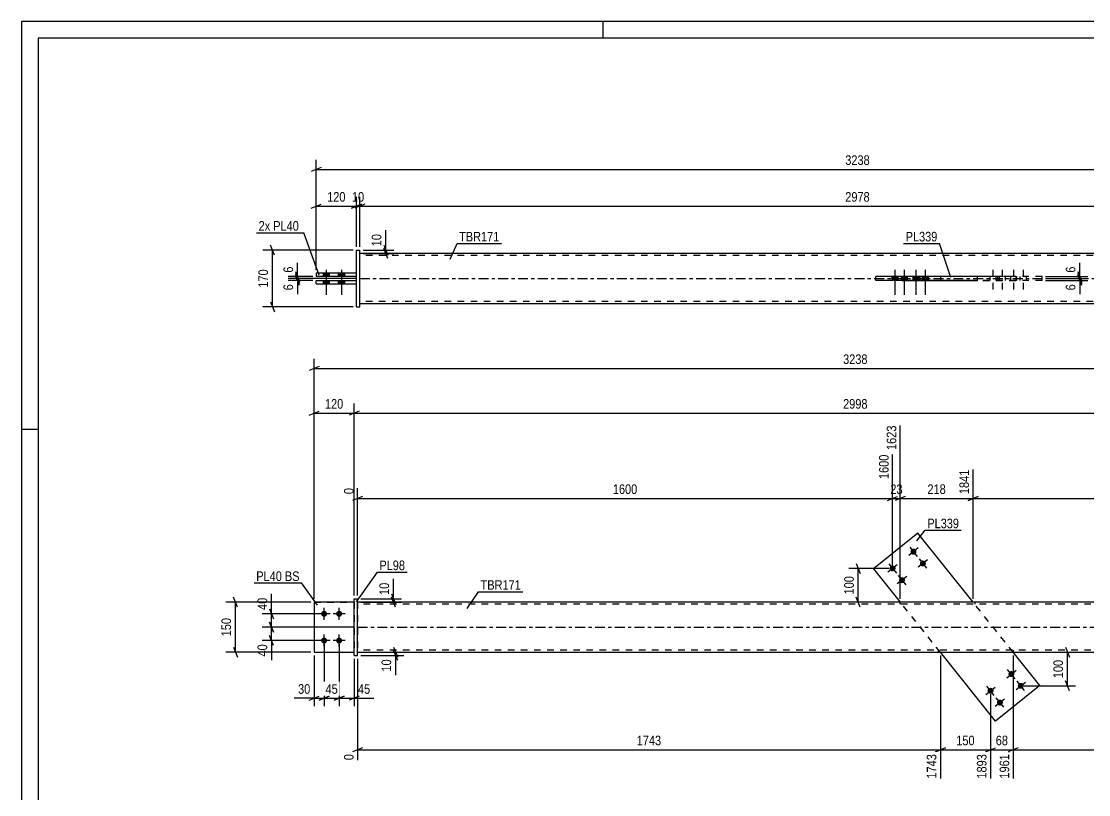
# Model space of a CAD drawing. Header units: millimetres. Extents: x 0 to 594, y 0 to 420.
# Drawn here: x 0 to 319.2, y 188.9 to 420 of the extents above; entities that cross this region are included whole.
import ezdxf

# ---------------------------------------------------------------- set-up
doc = ezdxf.new("R2010")
doc.units = ezdxf.units.MM
doc.linetypes.add('DXK_LINE_DOT2', pattern=[3.9198, 1.9599, -1.9599])
doc.linetypes.add('DXK_LINE_DOT3', pattern=[5.9187, 2.979, -0.9799, 0.9799, -0.9799])
doc.styles.add('Arial Narrow', font='ARIALN.TTF', dxfattribs={"height": 0.2})

# ---------------------------------------------------------------- blocks, each defined once
blk = doc.blocks.new('Unknown-580611892-1130')
at = {"color": 5, "linetype": 'Continuous'}
for p, q in [((594, 420), (0, 420)), ((0, 420), (0, 0)), ((174, 415), (174, 420)), ((589, 415), (5, 415)), ((5, 415), (5, 5)), ((5, 298), (0, 298))]:
    blk.add_line(p, q, dxfattribs=at)
blk = doc.blocks.new('Part-580611892-1679 - 1673')
at = {"color": 7, "linetype": 'DXK_LINE_DOT2'}
for p, q in [((87.56, 246.44), (87.56, 231.44)), ((87.56, 246.44), (99.56, 246.44)), ((99.56, 246.44), (99.56, 231.44)), ((87.56, 231.44), (99.56, 231.44))]:
    blk.add_line(p, q, dxfattribs=at)
blk = doc.blocks.new('Part-580611892-1700 - 1673')
at = {"linetype": 'Continuous'}
blk.add_hatch(color=2, dxfattribs=at).paths.add_polyline_path([(368.33, 231.44), (367.53, 232.84), (369.13, 232.84)])
at = {"color": 2, "linetype": 'Continuous'}
for p, q in [((398.33, 246.44), (100.56, 246.44)), ((100.56, 231.44), (398.33, 231.44)), ((368.33, 231.44), (367.53, 232.84)), ((367.53, 232.84), (369.13, 232.84)), ((369.13, 232.84), (368.33, 231.44))]:
    blk.add_line(p, q, dxfattribs=at)
at = {"color": 7, "linetype": 'DXK_LINE_DOT2'}
for p, q in [((100.56, 246.44), (100.56, 231.44)), ((398.33, 245.84), (100.56, 245.84)), ((262.78, 246.44), (262.78, 245.84)), ((285.23, 246.44), (285.23, 245.84)), ((398.33, 246.44), (398.33, 231.44)), ((398.33, 232.04), (100.56, 232.04)), ((274.31, 231.44), (274.31, 232.04)), ((296.77, 231.44), (296.77, 232.04))]:
    blk.add_line(p, q, dxfattribs=at)
at = {"color": 7, "linetype": 'DXK_LINE_DOT3'}
blk.add_line((100.56, 238.94), (398.33, 238.94), dxfattribs=at)
at = {"color": 2, "linetype": 'Continuous'}
blk.add_circle((368.33, 232.34), 1, dxfattribs=at)
blk = doc.blocks.new('Part-580611892-1684 - 1673')
at = {"color": 2, "linetype": 'Continuous'}
for p, q in [((87.56, 246.44), (87.56, 231.44)), ((99.56, 246.44), (87.56, 246.44)), ((87.56, 231.44), (99.56, 231.44))]:
    blk.add_line(p, q, dxfattribs=at)
at = {"color": 7, "linetype": 'DXK_LINE_DOT2'}
blk.add_line((99.56, 231.44), (99.56, 246.44), dxfattribs=at)
blk = doc.blocks.new('Bolt-580611892-1706 - 1673')
at = {"linetype": 'Continuous'}
for points in [[(267.55, 262.05, -1), (266.14, 260.92, -1)], [(270.36, 258.54, -1), (268.95, 257.41, -1)], [(261.3, 257.05, -1), (259.9, 255.92, -1)], [(264.11, 253.54, -1), (262.71, 252.41, -1)]]:
    blk.add_hatch(color=1, dxfattribs=at).paths.add_polyline_path(points)
at = {"color": 1, "linetype": 'Continuous'}
for p, q in [((268.25, 262.61), (265.44, 260.36)), ((265.72, 262.89), (267.97, 260.08)), ((271.06, 259.1), (268.25, 256.85)), ((268.53, 259.38), (270.78, 256.57)), ((262, 257.61), (259.19, 255.36)), ((259.47, 257.89), (261.72, 255.08)), ((264.82, 254.1), (262.01, 251.85)), ((262.29, 254.38), (264.54, 251.57))]:
    blk.add_line(p, q, dxfattribs=at)
blk = doc.blocks.new('Bolt-580611892-1707 - 1673')
at = {"linetype": 'Continuous'}
for points in [[(295.43, 224.35, -1), (296.83, 225.48, -1)], [(289.18, 219.35, -1), (290.59, 220.48, -1)], [(298.24, 220.84, -1), (299.64, 221.97, -1)], [(291.99, 215.84, -1), (293.4, 216.96, -1)]]:
    blk.add_hatch(color=1, dxfattribs=at).paths.add_polyline_path(points)
at = {"color": 1, "linetype": 'Continuous'}
for p, q in [((294.72, 223.79), (297.53, 226.04)), ((297.25, 223.51), (295, 226.32)), ((288.48, 218.79), (291.29, 221.04)), ((291.01, 218.51), (288.76, 221.32)), ((297.54, 220.28), (300.35, 222.53)), ((300.07, 220), (297.82, 222.81)), ((291.29, 215.28), (294.1, 217.53)), ((293.82, 215), (291.57, 217.81))]:
    blk.add_line(p, q, dxfattribs=at)
blk = doc.blocks.new('Bolt-580611892-1709 - 1673')
at = {"linetype": 'Continuous'}
for points in [[(90.56, 242.04, -1), (90.56, 243.84, -1)], [(95.06, 242.04, -1), (95.06, 243.84, -1)], [(90.56, 234.04, -1), (90.56, 235.84, -1)], [(95.06, 234.04, -1), (95.06, 235.84, -1)]]:
    blk.add_hatch(color=1, dxfattribs=at).paths.add_polyline_path(points)
at = {"color": 1, "linetype": 'Continuous'}
for p, q in [((92.36, 242.94), (88.76, 242.94)), ((90.56, 241.14), (90.56, 244.74)), ((96.86, 242.94), (93.26, 242.94)), ((95.06, 241.14), (95.06, 244.74)), ((90.56, 233.14), (90.56, 236.74)), ((95.06, 233.14), (95.06, 236.74)), ((92.36, 234.94), (88.76, 234.94)), ((96.86, 234.94), (93.26, 234.94))]:
    blk.add_line(p, q, dxfattribs=at)
blk = doc.blocks.new('Part-580611892-1715 - 1673')
at = {"color": 2, "linetype": 'Continuous'}
for p, q in [((268.17, 267.03), (254.9, 256.41)), ((284.65, 246.44), (268.17, 267.03)), ((254.9, 256.41), (262.88, 246.44)), ((291.37, 210.86), (274.89, 231.44)), ((304.64, 221.48), (296.67, 231.44)), ((304.64, 221.48), (291.37, 210.86))]:
    blk.add_line(p, q, dxfattribs=at)
at = {"color": 7, "linetype": 'DXK_LINE_DOT2'}
for p, q in [((274.89, 231.44), (262.88, 246.44)), ((296.67, 231.44), (284.65, 246.44))]:
    blk.add_line(p, q, dxfattribs=at)
blk = doc.blocks.new('Part-580611892-1720 - 1673')
at = {"color": 2, "linetype": 'Continuous'}
for p, q in [((99.56, 230.44), (99.56, 247.44)), ((99.56, 247.44), (100.56, 247.44)), ((100.56, 230.44), (100.56, 247.44)), ((99.56, 230.44), (100.56, 230.44))]:
    blk.add_line(p, q, dxfattribs=at)
blk = doc.blocks.new('Part-580611892-1418 - 1367')
at = {"color": 2, "linetype": 'Continuous'}
for p, q in [((88.21, 341.55), (88.21, 342.55)), ((88.21, 342.55), (100.21, 342.55)), ((88.21, 341.55), (100.21, 341.55))]:
    blk.add_line(p, q, dxfattribs=at)
at = {"color": 7, "linetype": 'DXK_LINE_DOT2'}
blk.add_line((100.21, 341.55), (100.21, 342.55), dxfattribs=at)
blk = doc.blocks.new('Bolt-580611892-1370 - 1367')
at = {"linetype": 'Continuous'}
for points in [[(90.31, 343.75), (92.11, 343.75), (92.11, 344.75), (90.31, 344.75)], [(90.31, 343.75), (92.11, 343.75), (92.11, 344.75), (90.31, 344.75)], [(90.31, 341.55), (92.11, 341.55), (92.11, 342.55), (90.31, 342.55)], [(90.31, 341.55), (92.11, 341.55), (92.11, 342.55), (90.31, 342.55)], [(94.81, 343.75), (96.61, 343.75), (96.61, 344.75), (94.81, 344.75)], [(94.81, 343.75), (96.61, 343.75), (96.61, 344.75), (94.81, 344.75)], [(94.81, 341.55), (96.61, 341.55), (96.61, 342.55), (94.81, 342.55)], [(94.81, 341.55), (96.61, 341.55), (96.61, 342.55), (94.81, 342.55)]]:
    blk.add_hatch(color=1, dxfattribs=at).paths.add_polyline_path(points)
at = {"color": 1, "linetype": 'Continuous'}
for p, q in [((91.21, 345.75), (91.21, 338.25)), ((91.21, 345.75), (91.21, 338.25)), ((95.71, 345.75), (95.71, 338.25)), ((95.71, 345.75), (95.71, 338.25)), ((90.31, 344.75), (90.31, 343.75)), ((90.31, 344.75), (90.31, 343.75)), ((90.31, 342.55), (90.31, 341.55)), ((90.31, 342.55), (90.31, 341.55)), ((92.11, 344.75), (92.11, 343.75)), ((92.11, 344.75), (92.11, 343.75)), ((92.11, 342.55), (92.11, 341.55)), ((92.11, 342.55), (92.11, 341.55)), ((94.81, 344.75), (94.81, 343.75)), ((94.81, 344.75), (94.81, 343.75)), ((94.81, 342.55), (94.81, 341.55)), ((94.81, 342.55), (94.81, 341.55)), ((96.61, 344.75), (96.61, 343.75)), ((96.61, 344.75), (96.61, 343.75)), ((96.61, 342.55), (96.61, 341.55)), ((96.61, 342.55), (96.61, 341.55))]:
    blk.add_line(p, q, dxfattribs=at)
blk = doc.blocks.new('Bolt-580611892-1435 - 1367')
at = {"color": 1, "linetype": 'DXK_LINE_DOT2'}
for p, q in [((290.54, 345.75), (290.54, 338.25)), ((293.35, 345.75), (293.35, 338.25)), ((296.78, 345.75), (296.78, 338.25)), ((299.6, 345.75), (299.6, 338.25)), ((289.64, 343.75), (289.64, 342.55)), ((291.44, 343.75), (291.44, 342.55)), ((292.45, 343.75), (292.45, 342.55)), ((294.25, 343.75), (294.25, 342.55)), ((295.88, 343.75), (295.88, 342.55)), ((297.68, 343.75), (297.68, 342.55)), ((298.7, 343.75), (298.7, 342.55)), ((300.5, 343.75), (300.5, 342.55))]:
    blk.add_line(p, q, dxfattribs=at)
blk = doc.blocks.new('Part-580611892-1456 - 1367')
at = {"linetype": 'Continuous'}
blk.add_hatch(color=2, dxfattribs=at).paths.add_polyline_path([(368.98, 343.15), (368.18, 344.55), (369.78, 344.55)])
at = {"color": 2, "linetype": 'Continuous'}
for p, q in [((398.98, 350.65), (101.21, 350.65)), ((263.43, 343.75), (263.43, 343.85)), ((263.43, 343.85), (285.89, 343.85)), ((263.43, 342.45), (263.43, 342.55)), ((285.89, 342.45), (263.43, 342.45)), ((274.96, 343.85), (274.96, 343.75)), ((274.96, 342.45), (274.96, 342.55)), ((285.89, 343.85), (285.89, 342.45)), ((368.98, 343.15), (368.18, 344.55)), ((368.18, 344.55), (369.78, 344.55)), ((369.78, 344.55), (368.98, 343.15)), ((101.21, 335.65), (398.98, 335.65))]:
    blk.add_line(p, q, dxfattribs=at)
at = {"color": 7, "linetype": 'DXK_LINE_DOT2'}
for p, q in [((101.21, 335.65), (101.21, 350.65)), ((398.98, 350.05), (101.21, 350.05)), ((398.98, 350.65), (398.98, 335.65)), ((263.43, 342.45), (263.43, 343.75)), ((274.96, 343.75), (274.96, 342.45)), ((285.89, 343.85), (297.42, 343.85)), ((297.42, 342.45), (285.89, 342.45)), ((297.42, 343.85), (297.42, 342.45)), ((398.98, 336.25), (101.21, 336.25))]:
    blk.add_line(p, q, dxfattribs=at)
at = {"color": 7, "linetype": 'DXK_LINE_DOT3'}
blk.add_line((101.21, 343.15), (398.98, 343.15), dxfattribs=at)
at = {"color": 2, "linetype": 'Continuous'}
blk.add_circle((368.98, 344.05), 1, dxfattribs=at)
blk = doc.blocks.new('Part-580611892-1413 - 1367')
at = {"color": 2, "linetype": 'Continuous'}
for p, q in [((88.21, 344.75), (88.21, 343.75)), ((100.21, 344.75), (88.21, 344.75)), ((100.21, 343.75), (88.21, 343.75))]:
    blk.add_line(p, q, dxfattribs=at)
at = {"color": 7, "linetype": 'DXK_LINE_DOT2'}
blk.add_line((100.21, 343.75), (100.21, 344.75), dxfattribs=at)
blk = doc.blocks.new('Part-580611892-1397 - 1367')
at = {"color": 2, "linetype": 'Continuous'}
for p, q in [((255.55, 342.55), (255.55, 343.75)), ((285.89, 343.75), (255.55, 343.75)), ((285.89, 342.55), (255.55, 342.55)), ((268.82, 342.55), (268.82, 343.75))]:
    blk.add_line(p, q, dxfattribs=at)
at = {"color": 7, "linetype": 'DXK_LINE_DOT2'}
for p, q in [((305.3, 343.75), (285.89, 343.75)), ((305.3, 342.55), (285.89, 342.55)), ((292.03, 342.55), (292.03, 343.75)), ((305.3, 342.55), (305.3, 343.75))]:
    blk.add_line(p, q, dxfattribs=at)
blk = doc.blocks.new('Part-580611892-1398 - 1367')
at = {"color": 2, "linetype": 'Continuous'}
for p, q in [((100.21, 334.65), (100.21, 351.65)), ((100.21, 351.65), (101.21, 351.65)), ((101.21, 334.65), (101.21, 351.65)), ((100.21, 334.65), (101.21, 334.65))]:
    blk.add_line(p, q, dxfattribs=at)
blk = doc.blocks.new('Bolt-580611892-1436 - 1367')
at = {"linetype": 'Continuous'}
for points in [[(262.15, 343.75), (260.35, 343.75), (260.35, 342.55), (262.15, 342.55)], [(264.97, 343.75), (263.17, 343.75), (263.17, 342.55), (264.97, 342.55)], [(268.4, 343.75), (266.6, 343.75), (266.6, 342.55), (268.4, 342.55)], [(271.21, 343.75), (269.41, 343.75), (269.41, 342.55), (271.21, 342.55)]]:
    blk.add_hatch(color=1, dxfattribs=at).paths.add_polyline_path(points)
at = {"color": 1, "linetype": 'Continuous'}
for p, q in [((261.25, 345.75), (261.25, 338.25)), ((264.07, 345.75), (264.07, 338.25)), ((267.5, 345.75), (267.5, 338.25)), ((270.31, 345.75), (270.31, 338.25)), ((260.35, 343.75), (260.35, 342.55)), ((262.15, 343.75), (262.15, 342.55)), ((263.17, 343.75), (263.17, 342.55)), ((264.97, 343.75), (264.97, 342.55)), ((266.6, 343.75), (266.6, 342.55)), ((268.4, 343.75), (268.4, 342.55)), ((269.41, 343.75), (269.41, 342.55)), ((271.21, 343.75), (271.21, 342.55))]:
    blk.add_line(p, q, dxfattribs=at)
blk = doc.blocks.new('StraightDimension-580611892-1850 - 1673')
at = {"color": 7, "linetype": 'Continuous'}
for p, q in [((296.67, 230.44), (296.67, 193.68)), ((289.88, 218.92), (289.88, 193.68)), ((288.38, 201.69), (291.38, 202.89)), ((289.88, 202.29), (296.67, 202.29)), ((298.17, 202.89), (295.17, 201.69))]:
    blk.add_line(p, q, dxfattribs=at)
at = {"color": 0}
blk.add_wipeout([(295.7, 203.04), (295.7, 207.24), (290.85, 207.24), (290.85, 203.04)], dxfattribs=at)
at = {"color": 3, "style": 'Arial Narrow'}
blk.add_text('68', height=2.863, dxfattribs=at).set_placement((291.45, 203.64))
at = {"color": 0, "linetype": 'Continuous'}
blk.add_wipeout([(296.07, 201.59), (291.87, 201.59), (291.87, 193.08), (296.07, 193.08)], dxfattribs=at)
at = {"color": 3, "linetype": 'Continuous', "style": 'Arial Narrow'}
blk.add_text('1961', height=2.863, rotation=90.0002, dxfattribs=at).set_placement((295.47, 193.68))
blk = doc.blocks.new('StraightDimension-580611892-1792 - 1673')
at = {"color": 7, "linetype": 'Continuous'}
for p, q in [((262.88, 247.44), (262.88, 299.21)), ((260.6, 257.49), (260.6, 290.51)), ((259.1, 276.8), (262.1, 278)), ((264.38, 278), (261.38, 276.8)), ((260.6, 277.4), (262.88, 277.4))]:
    blk.add_line(p, q, dxfattribs=at)
at = {"color": 0, "linetype": 'Continuous'}
blk.add_wipeout([(262.28, 299.81), (258.08, 299.81), (258.08, 291.3), (262.28, 291.3)], dxfattribs=at)
at = {"color": 0}
blk.add_wipeout([(264.17, 278.15), (264.17, 282.35), (259.31, 282.35), (259.31, 278.15)], dxfattribs=at)
at = {"color": 3, "linetype": 'Continuous', "style": 'Arial Narrow'}
blk.add_text('1623', height=2.863, rotation=90.0002, dxfattribs=at).set_placement((261.68, 291.9))
at = {"color": 3, "style": 'Arial Narrow'}
blk.add_text('23', height=2.863, dxfattribs=at).set_placement((259.91, 278.75))
blk = doc.blocks.new('StraightDimension-580611892-1891 - 1673')
at = {"color": 7, "linetype": 'Continuous'}
for p, q in [((101.56, 231.44), (114.36, 231.44)), ((101.56, 230.44), (114.36, 230.44)), ((111.36, 232.94), (112.56, 229.94)), ((112.56, 228.94), (111.36, 231.94)), ((111.96, 230.44), (111.96, 231.44))]:
    blk.add_line(p, q, dxfattribs=at)
at = {"color": 0}
blk.add_wipeout([(111.21, 229.92), (107.01, 229.92), (107.01, 225.06), (111.21, 225.06)], dxfattribs=at)
at = {"color": 7, "linetype": 'Continuous'}
blk.add_line((111.96, 230.44), (111.96, 224.54), dxfattribs=at)
blk.add_line((111.96, 230.44), (111.96, 224.54), dxfattribs=at)
at = {"color": 3, "style": 'Arial Narrow'}
blk.add_text('10', height=2.863, rotation=90.0002, dxfattribs=at).set_placement((110.61, 225.66))
blk = doc.blocks.new('StraightDimension-580611892-1827 - 1673')
at = {"color": 7, "linetype": 'Continuous'}
for p, q in [((90.56, 233.94), (90.56, 215.28)), ((87.56, 230.44), (87.56, 215.28)), ((86.06, 217.08), (89.06, 218.28)), ((87.56, 217.68), (90.56, 217.68)), ((92.06, 218.28), (89.06, 217.08))]:
    blk.add_line(p, q, dxfattribs=at)
at = {"color": 0}
blk.add_wipeout([(87.03, 218.43), (87.03, 222.63), (82.17, 222.63), (82.17, 218.43)], dxfattribs=at)
at = {"color": 7, "linetype": 'Continuous'}
blk.add_line((87.56, 217.68), (81.65, 217.68), dxfattribs=at)
blk.add_line((87.56, 217.68), (81.65, 217.68), dxfattribs=at)
at = {"color": 3, "style": 'Arial Narrow'}
blk.add_text('30', height=2.863, dxfattribs=at).set_placement((82.77, 219.03))
blk = doc.blocks.new('StraightDimension-580611892-1806 - 1673')
at = {"color": 7, "linetype": 'Continuous'}
for p, q in [((260.6, 257.49), (260.6, 290.51)), ((102.06, 278), (99.06, 276.8)), ((100.56, 248.44), (100.56, 280.53)), ((259.1, 276.8), (262.1, 278)), ((100.56, 277.4), (260.6, 277.4))]:
    blk.add_line(p, q, dxfattribs=at)
at = {"color": 0, "linetype": 'Continuous'}
for points in [[(260, 291.11), (255.8, 291.11), (255.8, 282.6), (260, 282.6)], [(99.96, 281.13), (95.76, 281.13), (95.76, 278.1), (99.96, 278.1)]]:
    blk.add_wipeout(points, dxfattribs=at)
at = {"color": 0}
blk.add_wipeout([(184.83, 278.15), (184.83, 282.35), (176.32, 282.35), (176.32, 278.15)], dxfattribs=at)
at = {"color": 3, "linetype": 'Continuous', "style": 'Arial Narrow'}
for s, height, p in [('1600', 2.863, (259.4, 283.2)), ('0', 2.86, (99.36, 278.7))]:
    blk.add_text(s, height=height, rotation=90.0002, dxfattribs=at).set_placement(p)
at = {"color": 3, "style": 'Arial Narrow'}
blk.add_text('1600', height=2.863, dxfattribs=at).set_placement((176.92, 278.75))
blk = doc.blocks.new('StraightDimension-580611892-1760 - 1673')
at = {"color": 7, "linetype": 'Continuous'}
for p, q in [((284.65, 247.44), (284.65, 286.01)), ((398.33, 248.44), (398.33, 286.01)), ((286.15, 278), (283.15, 276.8)), ((396.83, 276.8), (399.83, 278)), ((284.65, 277.4), (398.33, 277.4))]:
    blk.add_line(p, q, dxfattribs=at)
at = {"color": 0, "linetype": 'Continuous'}
blk.add_wipeout([(397.73, 286.61), (393.53, 286.61), (393.53, 278.1), (397.73, 278.1)], dxfattribs=at)
at = {"color": 0}
blk.add_wipeout([(345.75, 278.15), (345.75, 282.35), (337.24, 282.35), (337.24, 278.15)], dxfattribs=at)
at = {"color": 3, "linetype": 'Continuous', "style": 'Arial Narrow'}
blk.add_text('2978', height=2.863, rotation=90.0002, dxfattribs=at).set_placement((397.13, 278.7))
at = {"color": 3, "style": 'Arial Narrow'}
blk.add_text('1137', height=2.863, dxfattribs=at).set_placement((337.84, 278.75))
blk = doc.blocks.new('StraightDimension-580611892-2057 - 1673')
at = {"color": 7, "linetype": 'Continuous'}
for p, q in [((86.06, 302.29), (89.06, 303.49)), ((87.56, 247.44), (87.56, 305.74)), ((101.06, 303.49), (98.06, 302.29)), ((99.56, 248.44), (99.56, 305.74)), ((87.56, 302.89), (99.56, 302.89))]:
    blk.add_line(p, q, dxfattribs=at)
at = {"color": 0}
blk.add_wipeout([(96.9, 303.64), (96.9, 307.84), (90.21, 307.84), (90.21, 303.64)], dxfattribs=at)
at = {"color": 3, "style": 'Arial Narrow'}
blk.add_text('120', height=2.863, dxfattribs=at).set_placement((90.81, 304.24))
blk = doc.blocks.new('StraightDimension-580611892-1900 - 1673')
at = {"color": 7, "linetype": 'Continuous'}
for p, q in [((101.56, 247.44), (113.71, 247.44)), ((101.56, 246.44), (113.71, 246.44)), ((110.71, 248.94), (111.91, 245.94)), ((111.91, 244.94), (110.71, 247.94)), ((111.31, 246.44), (111.31, 247.44))]:
    blk.add_line(p, q, dxfattribs=at)
at = {"color": 0}
blk.add_wipeout([(110.56, 252.83), (106.36, 252.83), (106.36, 247.97), (110.56, 247.97)], dxfattribs=at)
at = {"color": 7, "linetype": 'Continuous'}
blk.add_line((111.31, 247.44), (111.31, 253.35), dxfattribs=at)
blk.add_line((111.31, 247.44), (111.31, 253.35), dxfattribs=at)
at = {"color": 3, "style": 'Arial Narrow'}
blk.add_text('10', height=2.863, rotation=90.0002, dxfattribs=at).set_placement((109.96, 248.57))
blk = doc.blocks.new('StraightDimension-580611892-2050 - 1673')
at = {"color": 7, "linetype": 'Continuous'}
for p, q in [((101.06, 303.49), (98.06, 302.29)), ((99.56, 248.44), (99.56, 305.74)), ((397.83, 302.29), (400.83, 303.49)), ((399.33, 248.44), (399.33, 305.74)), ((99.56, 302.89), (399.33, 302.89))]:
    blk.add_line(p, q, dxfattribs=at)
at = {"color": 0}
blk.add_wipeout([(253.7, 303.64), (253.7, 307.84), (245.19, 307.84), (245.19, 303.64)], dxfattribs=at)
at = {"color": 3, "style": 'Arial Narrow'}
blk.add_text('2998', height=2.863, dxfattribs=at).set_placement((245.79, 304.24))
blk = doc.blocks.new('StraightDimension-580611892-1772 - 1673')
at = {"color": 7, "linetype": 'Continuous'}
for p, q in [((262.88, 247.44), (262.88, 299.21)), ((284.65, 247.44), (284.65, 286.01)), ((264.38, 278), (261.38, 276.8)), ((283.15, 276.8), (286.15, 278)), ((262.88, 277.4), (284.65, 277.4))]:
    blk.add_line(p, q, dxfattribs=at)
at = {"color": 0, "linetype": 'Continuous'}
blk.add_wipeout([(284.05, 286.61), (279.85, 286.61), (279.85, 278.1), (284.05, 278.1)], dxfattribs=at)
at = {"color": 0}
blk.add_wipeout([(277.11, 278.15), (277.11, 282.35), (270.42, 282.35), (270.42, 278.15)], dxfattribs=at)
at = {"color": 3, "linetype": 'Continuous', "style": 'Arial Narrow'}
blk.add_text('1841', height=2.863, rotation=90.0002, dxfattribs=at).set_placement((283.45, 278.7))
at = {"color": 3, "style": 'Arial Narrow'}
blk.add_text('218', height=2.863, dxfattribs=at).set_placement((271.02, 278.75))
blk = doc.blocks.new('StraightDimension-580611892-1909 - 1673')
at = {"color": 7, "linetype": 'Continuous'}
for p, q in [((89.56, 242.94), (72.01, 242.94)), ((74.26, 244.44), (75.46, 241.44)), ((74.86, 238.94), (74.86, 242.94)), ((75.46, 237.44), (74.26, 240.44)), ((99.56, 238.94), (72.01, 238.94))]:
    blk.add_line(p, q, dxfattribs=at)
at = {"color": 0}
blk.add_wipeout([(74.11, 248.33), (69.91, 248.33), (69.91, 243.47), (74.11, 243.47)], dxfattribs=at)
at = {"color": 7, "linetype": 'Continuous'}
blk.add_line((74.86, 242.94), (74.86, 248.85), dxfattribs=at)
blk.add_line((74.86, 242.94), (74.86, 248.85), dxfattribs=at)
at = {"color": 3, "style": 'Arial Narrow'}
blk.add_text('40', height=2.863, rotation=90.0002, dxfattribs=at).set_placement((73.51, 244.07))
blk = doc.blocks.new('StraightDimension-580611892-1735 - 1673')
at = {"color": 7, "linetype": 'Continuous'}
for p, q in [((259.6, 256.49), (247.49, 256.49)), ((249.74, 257.99), (250.94, 254.99)), ((250.34, 246.44), (250.34, 256.49)), ((259.31, 246.44), (247.49, 246.44)), ((250.94, 244.94), (249.74, 247.94))]:
    blk.add_line(p, q, dxfattribs=at)
at = {"color": 0}
blk.add_wipeout([(249.59, 254.81), (245.39, 254.81), (245.39, 248.12), (249.59, 248.12)], dxfattribs=at)
at = {"color": 3, "style": 'Arial Narrow'}
blk.add_text('100', height=2.863, rotation=90.0002, dxfattribs=at).set_placement((248.99, 248.72))
blk = doc.blocks.new('StraightDimension-580611892-1746 - 1673')
at = {"color": 7, "linetype": 'Continuous'}
for p, q in [((89.06, 316.85), (86.06, 315.65)), ((87.56, 247.44), (87.56, 319.1)), ((87.56, 316.25), (411.33, 316.25))]:
    blk.add_line(p, q, dxfattribs=at)
at = {"color": 0}
blk.add_wipeout([(253.7, 317), (253.7, 321.2), (245.19, 321.2), (245.19, 317)], dxfattribs=at)
at = {"color": 3, "style": 'Arial Narrow'}
blk.add_text('3238', height=2.863, dxfattribs=at).set_placement((245.79, 317.6))
blk = doc.blocks.new('StraightDimension-580611892-1813 - 1673')
at = {"color": 7, "linetype": 'Continuous'}
for p, q in [((95.06, 233.94), (95.06, 215.28)), ((99.56, 229.44), (99.56, 215.28)), ((93.56, 217.08), (96.56, 218.28)), ((95.06, 217.68), (99.56, 217.68)), ((101.06, 218.28), (98.06, 217.08))]:
    blk.add_line(p, q, dxfattribs=at)
at = {"color": 0}
blk.add_wipeout([(104.94, 218.43), (104.94, 222.63), (100.08, 222.63), (100.08, 218.43)], dxfattribs=at)
at = {"color": 7, "linetype": 'Continuous'}
blk.add_line((99.56, 217.68), (105.46, 217.68), dxfattribs=at)
blk.add_line((99.56, 217.68), (105.46, 217.68), dxfattribs=at)
at = {"color": 3, "style": 'Arial Narrow'}
blk.add_text('45', height=2.863, dxfattribs=at).set_placement((100.68, 219.03))
blk = doc.blocks.new('StraightDimension-580611892-1820 - 1673')
at = {"color": 7, "linetype": 'Continuous'}
for p, q in [((90.56, 233.94), (90.56, 215.28)), ((95.06, 233.94), (95.06, 215.28)), ((89.06, 217.08), (92.06, 218.28)), ((90.56, 217.68), (95.06, 217.68)), ((96.56, 218.28), (93.56, 217.08))]:
    blk.add_line(p, q, dxfattribs=at)
at = {"color": 0}
blk.add_wipeout([(95.23, 218.43), (95.23, 222.63), (90.38, 222.63), (90.38, 218.43)], dxfattribs=at)
at = {"color": 3, "style": 'Arial Narrow'}
blk.add_text('45', height=2.863, dxfattribs=at).set_placement((90.98, 219.03))
blk = doc.blocks.new('StraightDimension-580611892-1838 - 1673')
at = {"color": 7, "linetype": 'Continuous'}
for p, q in [((296.67, 230.44), (296.67, 193.68)), ((398.33, 229.44), (398.33, 193.68)), ((298.17, 202.89), (295.17, 201.69)), ((296.67, 202.29), (398.33, 202.29)), ((396.83, 201.69), (399.83, 202.89))]:
    blk.add_line(p, q, dxfattribs=at)
at = {"color": 0}
blk.add_wipeout([(351.75, 203.04), (351.75, 207.24), (343.24, 207.24), (343.24, 203.04)], dxfattribs=at)
at = {"color": 0, "linetype": 'Continuous'}
blk.add_wipeout([(397.73, 201.59), (393.53, 201.59), (393.53, 193.08), (397.73, 193.08)], dxfattribs=at)
at = {"color": 3, "style": 'Arial Narrow'}
blk.add_text('1017', height=2.863, dxfattribs=at).set_placement((343.84, 203.64))
at = {"color": 3, "linetype": 'Continuous', "style": 'Arial Narrow'}
blk.add_text('2978', height=2.863, rotation=90.0002, dxfattribs=at).set_placement((397.13, 193.68))
blk = doc.blocks.new('StraightDimension-580611892-1864 - 1673')
at = {"color": 7, "linetype": 'Continuous'}
for p, q in [((274.89, 230.44), (274.89, 193.68)), ((289.88, 218.92), (289.88, 193.68)), ((276.39, 202.89), (273.39, 201.69)), ((274.89, 202.29), (289.88, 202.29)), ((288.38, 201.69), (291.38, 202.89))]:
    blk.add_line(p, q, dxfattribs=at)
at = {"color": 0}
blk.add_wipeout([(285.73, 203.04), (285.73, 207.24), (279.04, 207.24), (279.04, 203.04)], dxfattribs=at)
at = {"color": 3, "style": 'Arial Narrow'}
blk.add_text('150', height=2.863, dxfattribs=at).set_placement((279.64, 203.64))
at = {"color": 0, "linetype": 'Continuous'}
blk.add_wipeout([(289.28, 201.59), (285.08, 201.59), (285.08, 193.08), (289.28, 193.08)], dxfattribs=at)
at = {"color": 3, "linetype": 'Continuous', "style": 'Arial Narrow'}
blk.add_text('1893', height=2.863, rotation=90.0002, dxfattribs=at).set_placement((288.68, 193.68))
blk = doc.blocks.new('StraightDimension-580611892-1878 - 1673')
at = {"color": 7, "linetype": 'Continuous'}
for p, q in [((274.89, 230.44), (274.89, 193.68)), ((100.56, 229.44), (100.56, 199.17)), ((102.06, 202.89), (99.06, 201.69)), ((100.56, 202.29), (274.89, 202.29)), ((273.39, 201.69), (276.39, 202.89))]:
    blk.add_line(p, q, dxfattribs=at)
at = {"color": 0}
blk.add_wipeout([(191.98, 203.04), (191.98, 207.24), (183.46, 207.24), (183.46, 203.04)], dxfattribs=at)
at = {"color": 0, "linetype": 'Continuous'}
for points in [[(99.96, 201.59), (95.76, 201.59), (95.76, 198.57), (99.96, 198.57)], [(274.29, 201.59), (270.09, 201.59), (270.09, 193.08), (274.29, 193.08)]]:
    blk.add_wipeout(points, dxfattribs=at)
at = {"color": 3, "style": 'Arial Narrow'}
blk.add_text('1743', height=2.863, dxfattribs=at).set_placement((184.06, 203.64))
at = {"color": 3, "linetype": 'Continuous', "style": 'Arial Narrow'}
for s, height, p in [('0', 2.86, (99.36, 199.17)), ('1743', 2.863, (273.69, 193.68))]:
    blk.add_text(s, height=height, rotation=90.0002, dxfattribs=at).set_placement(p)
blk = doc.blocks.new('StraightDimension-580611892-1922 - 1673')
at = {"color": 7, "linetype": 'Continuous'}
for p, q in [((74.26, 240.44), (75.46, 237.44)), ((99.56, 238.94), (72.01, 238.94)), ((75.46, 233.44), (74.26, 236.44)), ((74.86, 234.94), (74.86, 238.94)), ((89.56, 234.94), (72.01, 234.94))]:
    blk.add_line(p, q, dxfattribs=at)
at = {"color": 0}
blk.add_wipeout([(74.11, 234.42), (69.91, 234.42), (69.91, 229.56), (74.11, 229.56)], dxfattribs=at)
at = {"color": 7, "linetype": 'Continuous'}
blk.add_line((74.86, 234.94), (74.86, 229.04), dxfattribs=at)
blk.add_line((74.86, 234.94), (74.86, 229.04), dxfattribs=at)
at = {"color": 3, "style": 'Arial Narrow'}
blk.add_text('40', height=2.863, rotation=90.0002, dxfattribs=at).set_placement((73.51, 230.16))
blk = doc.blocks.new('StraightDimension-580611892-1979 - 1673')
at = {"color": 7, "linetype": 'Continuous'}
for p, q in [((86.56, 246.44), (61.2, 246.44)), ((64.65, 244.94), (63.45, 247.94)), ((64.05, 231.44), (64.05, 246.44)), ((86.56, 231.44), (61.2, 231.44)), ((63.45, 232.94), (64.65, 229.94))]:
    blk.add_line(p, q, dxfattribs=at)
at = {"color": 0}
blk.add_wipeout([(63.3, 242.29), (59.1, 242.29), (59.1, 235.6), (63.3, 235.6)], dxfattribs=at)
at = {"color": 3, "style": 'Arial Narrow'}
blk.add_text('150', height=2.863, rotation=90.0002, dxfattribs=at).set_placement((62.7, 236.2))
blk = doc.blocks.new('StraightDimension-580611892-1993 - 1673')
at = {"color": 7, "linetype": 'Continuous'}
for p, q in [((250.44, 231.44), (315.31, 231.44)), ((312.31, 232.94), (313.51, 229.94)), ((312.91, 221.4), (312.91, 231.44)), ((299.94, 221.4), (315.31, 221.4)), ((313.51, 219.9), (312.31, 222.9))]:
    blk.add_line(p, q, dxfattribs=at)
at = {"color": 0}
blk.add_wipeout([(312.16, 229.77), (307.96, 229.77), (307.96, 223.08), (312.16, 223.08)], dxfattribs=at)
at = {"color": 3, "style": 'Arial Narrow'}
blk.add_text('100', height=2.863, rotation=90.0002, dxfattribs=at).set_placement((311.56, 223.68))
blk = doc.blocks.new('StraightDimension-580611892-1471 - 1367')
at = {"color": 7, "linetype": 'Continuous'}
for p, q in [((102.21, 351.65), (111.39, 351.65)), ((108.39, 353.15), (109.59, 350.15)), ((109.59, 349.15), (108.39, 352.15)), ((108.99, 350.65), (108.99, 351.65)), ((102.21, 350.65), (111.39, 350.65))]:
    blk.add_line(p, q, dxfattribs=at)
at = {"color": 0}
blk.add_wipeout([(108.24, 357.04), (104.04, 357.04), (104.04, 352.18), (108.24, 352.18)], dxfattribs=at)
at = {"color": 7, "linetype": 'Continuous'}
blk.add_line((108.99, 351.65), (108.99, 357.56), dxfattribs=at)
blk.add_line((108.99, 351.65), (108.99, 357.56), dxfattribs=at)
at = {"color": 3, "style": 'Arial Narrow'}
blk.add_text('10', height=2.863, rotation=90.0002, dxfattribs=at).set_placement((107.64, 352.78))
blk = doc.blocks.new('StraightDimension-580611892-3437 - 1367')
at = {"color": 7, "linetype": 'Continuous'}
for p, q in [((100.21, 343.15), (79.77, 343.15)), ((87.21, 342.55), (79.77, 342.55)), ((82.02, 344.65), (83.22, 341.65)), ((83.22, 341.05), (82.02, 344.05)), ((82.62, 342.55), (82.62, 343.15))]:
    blk.add_line(p, q, dxfattribs=at)
at = {"color": 0}
blk.add_wipeout([(81.87, 342.03), (77.67, 342.03), (77.67, 339), (81.87, 339)], dxfattribs=at)
at = {"color": 7, "linetype": 'Continuous'}
blk.add_line((82.62, 342.55), (82.62, 338.48), dxfattribs=at)
blk.add_line((82.62, 342.55), (82.62, 338.48), dxfattribs=at)
at = {"color": 3, "style": 'Arial Narrow'}
blk.add_text('6', height=2.86, rotation=90.0002, dxfattribs=at).set_placement((81.27, 339.6))
blk = doc.blocks.new('StraightDimension-580611892-1540 - 1367')
at = {"color": 7, "linetype": 'Continuous'}
for p, q in [((316.01, 345.25), (317.21, 342.25)), ((306.3, 343.75), (319.01, 343.75)), ((306.3, 343.15), (319.01, 343.15)), ((317.21, 341.65), (316.01, 344.65)), ((316.61, 343.15), (316.61, 343.75))]:
    blk.add_line(p, q, dxfattribs=at)
at = {"color": 0}
blk.add_wipeout([(315.86, 347.31), (311.66, 347.31), (311.66, 344.28), (315.86, 344.28)], dxfattribs=at)
at = {"color": 7, "linetype": 'Continuous'}
blk.add_line((316.61, 343.75), (316.61, 347.83), dxfattribs=at)
blk.add_line((316.61, 343.75), (316.61, 347.83), dxfattribs=at)
at = {"color": 3, "style": 'Arial Narrow'}
blk.add_text('6', height=2.86, rotation=90.0002, dxfattribs=at).set_placement((315.26, 344.88))
blk = doc.blocks.new('StraightDimension-580611892-1525 - 1367')
at = {"color": 7, "linetype": 'Continuous'}
for p, q in [((99.21, 351.65), (72.27, 351.65)), ((75.72, 350.15), (74.52, 353.15)), ((75.12, 334.65), (75.12, 351.65)), ((74.52, 336.15), (75.72, 333.15)), ((99.21, 334.65), (72.27, 334.65))]:
    blk.add_line(p, q, dxfattribs=at)
at = {"color": 0}
blk.add_wipeout([(74.37, 346.5), (70.17, 346.5), (70.17, 339.81), (74.37, 339.81)], dxfattribs=at)
at = {"color": 3, "style": 'Arial Narrow'}
blk.add_text('170', height=2.863, rotation=90.0002, dxfattribs=at).set_placement((73.77, 340.41))
blk = doc.blocks.new('StraightDimension-580611892-1536 - 1367')
at = {"color": 7, "linetype": 'Continuous'}
for p, q in [((306.3, 343.15), (319.01, 343.15)), ((306.3, 342.55), (319.01, 342.55)), ((316.01, 344.65), (317.21, 341.65)), ((317.21, 341.05), (316.01, 344.05)), ((316.61, 342.55), (316.61, 343.15))]:
    blk.add_line(p, q, dxfattribs=at)
at = {"color": 0}
blk.add_wipeout([(315.86, 342.03), (311.66, 342.03), (311.66, 339), (315.86, 339)], dxfattribs=at)
at = {"color": 7, "linetype": 'Continuous'}
blk.add_line((316.61, 342.55), (316.61, 338.48), dxfattribs=at)
blk.add_line((316.61, 342.55), (316.61, 338.48), dxfattribs=at)
at = {"color": 3, "style": 'Arial Narrow'}
blk.add_text('6', height=2.86, rotation=90.0002, dxfattribs=at).set_placement((315.26, 339.6))
blk = doc.blocks.new('StraightDimension-580611892-1545 - 1367')
at = {"color": 7, "linetype": 'Continuous'}
for p, q in [((88.21, 345.75), (88.21, 378.6)), ((89.71, 376.35), (86.71, 375.15)), ((88.21, 375.75), (411.98, 375.75))]:
    blk.add_line(p, q, dxfattribs=at)
at = {"color": 0}
blk.add_wipeout([(254.35, 376.5), (254.35, 380.7), (245.84, 380.7), (245.84, 376.5)], dxfattribs=at)
at = {"color": 3, "style": 'Arial Narrow'}
blk.add_text('3238', height=2.863, dxfattribs=at).set_placement((246.44, 377.1))
blk = doc.blocks.new('StraightDimension-580611892-1556 - 1367')
at = {"color": 7, "linetype": 'Continuous'}
for p, q in [((100.21, 352.65), (100.21, 367.6)), ((101.21, 352.65), (101.21, 367.6)), ((98.71, 364.15), (101.71, 365.35)), ((102.71, 365.35), (99.71, 364.15)), ((100.21, 364.75), (101.21, 364.75))]:
    blk.add_line(p, q, dxfattribs=at)
at = {"color": 0}
blk.add_wipeout([(103.14, 365.5), (103.14, 369.7), (98.28, 369.7), (98.28, 365.5)], dxfattribs=at)
at = {"color": 3, "style": 'Arial Narrow'}
blk.add_text('10', height=2.863, dxfattribs=at).set_placement((98.88, 366.1))
blk = doc.blocks.new('StraightDimension-580611892-1566 - 1367')
at = {"color": 7, "linetype": 'Continuous'}
for p, q in [((88.21, 345.75), (88.21, 367.6)), ((100.21, 352.65), (100.21, 367.6)), ((86.71, 364.15), (89.71, 365.35)), ((88.21, 364.75), (100.21, 364.75)), ((101.71, 365.35), (98.71, 364.15))]:
    blk.add_line(p, q, dxfattribs=at)
at = {"color": 0}
blk.add_wipeout([(97.55, 365.5), (97.55, 369.7), (90.87, 369.7), (90.87, 365.5)], dxfattribs=at)
at = {"color": 3, "style": 'Arial Narrow'}
blk.add_text('120', height=2.863, dxfattribs=at).set_placement((91.47, 366.1))
blk = doc.blocks.new('StraightDimension-580611892-1576 - 1367')
at = {"color": 7, "linetype": 'Continuous'}
for p, q in [((101.21, 352.65), (101.21, 367.6)), ((398.98, 352.65), (398.98, 367.6)), ((102.71, 365.35), (99.71, 364.15)), ((101.21, 364.75), (398.98, 364.75)), ((397.48, 364.15), (400.48, 365.35))]:
    blk.add_line(p, q, dxfattribs=at)
at = {"color": 0}
blk.add_wipeout([(254.35, 365.5), (254.35, 369.7), (245.84, 369.7), (245.84, 365.5)], dxfattribs=at)
at = {"color": 3, "style": 'Arial Narrow'}
blk.add_text('2978', height=2.863, dxfattribs=at).set_placement((246.44, 366.1))
blk = doc.blocks.new('StraightDimension-580611892-3436 - 1367')
at = {"color": 7, "linetype": 'Continuous'}
for p, q in [((82.02, 345.25), (83.22, 342.25)), ((87.21, 343.75), (79.77, 343.75)), ((100.21, 343.15), (79.77, 343.15)), ((83.22, 341.65), (82.02, 344.65)), ((82.62, 343.15), (82.62, 343.75))]:
    blk.add_line(p, q, dxfattribs=at)
at = {"color": 0}
blk.add_wipeout([(81.87, 347.31), (77.67, 347.31), (77.67, 344.28), (81.87, 344.28)], dxfattribs=at)
at = {"color": 7, "linetype": 'Continuous'}
blk.add_line((82.62, 343.75), (82.62, 347.83), dxfattribs=at)
blk.add_line((82.62, 343.75), (82.62, 347.83), dxfattribs=at)
at = {"color": 3, "style": 'Arial Narrow'}
blk.add_text('6', height=2.86, rotation=90.0002, dxfattribs=at).set_placement((81.27, 344.88))
blk = doc.blocks.new('Mark-580611892-1696 - 1673')
at = {"color": 0}
blk.add_wipeout([(149.4, 250.12), (149.4, 253.12), (137.35, 253.12), (137.35, 250.12)], dxfattribs=at)
blk.add_wipeout([(149.4, 250.12), (149.4, 253.12), (137.35, 253.12), (137.35, 250.12)], dxfattribs=at)
at = {"color": 30, "linetype": 'Continuous'}
for p, q in [((133.35, 244.47), (136.75, 249.52)), ((136.75, 249.52), (150, 249.52))]:
    blk.add_line(p, q, dxfattribs=at)
at = {"color": 3, "style": 'Arial Narrow'}
blk.add_text('TBR171', height=2.863, dxfattribs=at).set_placement((137.35, 250.12))
blk = doc.blocks.new('Mark-580611892-1711 - 1673')
at = {"color": 0}
blk.add_wipeout([(280.47, 268.51), (280.47, 271.51), (270.97, 271.51), (270.97, 268.51)], dxfattribs=at)
blk.add_wipeout([(280.47, 268.51), (280.47, 271.51), (270.97, 271.51), (270.97, 268.51)], dxfattribs=at)
at = {"color": 30, "linetype": 'Continuous'}
for p, q in [((267.83, 264.73), (270.37, 267.91)), ((270.37, 267.91), (281.07, 267.91))]:
    blk.add_line(p, q, dxfattribs=at)
at = {"color": 3, "style": 'Arial Narrow'}
blk.add_text('PL339', height=2.863, dxfattribs=at).set_placement((270.97, 268.51))
blk = doc.blocks.new('Mark-580611892-1716 - 1673')
at = {"color": 0}
blk.add_wipeout([(114.76, 255.98), (114.76, 258.98), (107.08, 258.98), (107.08, 255.98)], dxfattribs=at)
blk.add_wipeout([(114.76, 255.98), (114.76, 258.98), (107.08, 258.98), (107.08, 255.98)], dxfattribs=at)
at = {"color": 30, "linetype": 'Continuous'}
for p, q in [((100.2, 246.53), (106.48, 255.38)), ((106.48, 255.38), (115.36, 255.38))]:
    blk.add_line(p, q, dxfattribs=at)
at = {"color": 3, "style": 'Arial Narrow'}
blk.add_text('PL98', height=2.863, dxfattribs=at).set_placement((107.08, 255.98))
blk = doc.blocks.new('MarkSet-580611892-2089 - 1673')
at = {"color": 0}
blk.add_wipeout([(77.93, 252.74), (77.93, 255.74), (70.26, 255.74), (70.26, 252.74)], dxfattribs=at)
blk.add_wipeout([(77.93, 252.74), (77.93, 255.74), (70.26, 255.74), (70.26, 252.74)], dxfattribs=at)
blk.add_wipeout([(83.22, 252.74), (83.22, 255.74), (78.83, 255.74), (78.83, 252.74)], dxfattribs=at)
blk.add_wipeout([(83.22, 252.74), (83.22, 255.74), (78.83, 255.74), (78.83, 252.74)], dxfattribs=at)
at = {"color": 30, "linetype": 'Continuous'}
for p in [(69.66, 252.14), (88.59, 245.5)]:
    blk.add_line(p, (83.82, 252.14), dxfattribs=at)
at = {"color": 3, "style": 'Arial Narrow'}
for s, p in [('PL40', (70.26, 252.74)), ('BS', (78.83, 252.74))]:
    blk.add_text(s, height=2.863, dxfattribs=at).set_placement(p)
blk = doc.blocks.new('Mark-580611892-1392 - 1367')
at = {"color": 0}
blk.add_wipeout([(274, 354.23), (274, 357.23), (264.49, 357.23), (264.49, 354.23)], dxfattribs=at)
blk.add_wipeout([(274, 354.23), (274, 357.23), (264.49, 357.23), (264.49, 354.23)], dxfattribs=at)
at = {"color": 30, "linetype": 'Continuous'}
for p in [(263.89, 353.63), (277.98, 343.46)]:
    blk.add_line(p, (274.6, 353.63), dxfattribs=at)
at = {"color": 3, "style": 'Arial Narrow'}
blk.add_text('PL339', height=2.863, dxfattribs=at).set_placement((264.49, 354.23))
blk = doc.blocks.new('Mark-580611892-1452 - 1367')
at = {"color": 0}
blk.add_wipeout([(142.98, 354.23), (142.98, 357.23), (130.93, 357.23), (130.93, 354.23)], dxfattribs=at)
blk.add_wipeout([(142.98, 354.23), (142.98, 357.23), (130.93, 357.23), (130.93, 354.23)], dxfattribs=at)
at = {"color": 30, "linetype": 'Continuous'}
for p, q in [((128.22, 348.96), (130.33, 353.63)), ((130.33, 353.63), (143.58, 353.63))]:
    blk.add_line(p, q, dxfattribs=at)
at = {"color": 3, "style": 'Arial Narrow'}
blk.add_text('TBR171', height=2.863, dxfattribs=at).set_placement((130.93, 354.23))
blk = doc.blocks.new('MarkSet-580611892-1664 - 1367')
at = {"color": 0}
blk.add_wipeout([(74.43, 357.44), (74.43, 360.44), (70.96, 360.44), (70.96, 357.44)], dxfattribs=at)
blk.add_wipeout([(74.43, 357.44), (74.43, 360.44), (70.96, 360.44), (70.96, 357.44)], dxfattribs=at)
blk.add_wipeout([(83, 357.44), (83, 360.44), (75.33, 360.44), (75.33, 357.44)], dxfattribs=at)
blk.add_wipeout([(83, 357.44), (83, 360.44), (75.33, 360.44), (75.33, 357.44)], dxfattribs=at)
at = {"color": 30, "linetype": 'Continuous'}
for p in [(70.36, 356.84), (89.06, 344.14)]:
    blk.add_line(p, (84.5, 356.84), dxfattribs=at)
at = {"color": 3, "style": 'Arial Narrow'}
for s, p in [('2x', (70.96, 357.44)), ('PL40', (75.33, 357.44))]:
    blk.add_text(s, height=2.863, dxfattribs=at).set_placement(p)

msp = doc.modelspace()

# ---------------------------------------------------------------- block references
for name in ['Unknown-580611892-1130', 'Part-580611892-1398 - 1367', 'Part-580611892-1456 - 1367', 'Bolt-580611892-1370 - 1367', 'Bolt-580611892-1436 - 1367', 'Bolt-580611892-1435 - 1367', 'Part-580611892-1413 - 1367', 'Part-580611892-1418 - 1367', 'Part-580611892-1397 - 1367', 'Part-580611892-1715 - 1673', 'Bolt-580611892-1706 - 1673', 'Part-580611892-1679 - 1673', 'Part-580611892-1684 - 1673', 'Part-580611892-1720 - 1673', 'Part-580611892-1700 - 1673', 'Bolt-580611892-1709 - 1673', 'Bolt-580611892-1707 - 1673']:
    msp.add_blockref(name, (0, 0))

# ---------------------------------------------------------------- next in the draw order: block references
for name in ['StraightDimension-580611892-1471 - 1367', 'StraightDimension-580611892-1540 - 1367', 'StraightDimension-580611892-3437 - 1367', 'StraightDimension-580611892-1792 - 1673', 'StraightDimension-580611892-1760 - 1673', 'StraightDimension-580611892-1827 - 1673', 'StraightDimension-580611892-1891 - 1673', 'StraightDimension-580611892-1850 - 1673']:
    msp.add_blockref(name, (0, 0))

# ---------------------------------------------------------------- next in the draw order: block references
for name in ['StraightDimension-580611892-1525 - 1367', 'StraightDimension-580611892-1536 - 1367', 'StraightDimension-580611892-1806 - 1673', 'StraightDimension-580611892-1813 - 1673', 'StraightDimension-580611892-1864 - 1673', 'StraightDimension-580611892-1838 - 1673']:
    msp.add_blockref(name, (0, 0))

# ---------------------------------------------------------------- next in the draw order: block references
for name in ['StraightDimension-580611892-1545 - 1367', 'StraightDimension-580611892-2057 - 1673', 'StraightDimension-580611892-1820 - 1673']:
    msp.add_blockref(name, (0, 0))

# ---------------------------------------------------------------- next in the draw order: block references
for name in ['StraightDimension-580611892-1556 - 1367', 'StraightDimension-580611892-1900 - 1673', 'StraightDimension-580611892-1878 - 1673']:
    msp.add_blockref(name, (0, 0))

# ---------------------------------------------------------------- next in the draw order: block references
for name in ['StraightDimension-580611892-1566 - 1367', 'StraightDimension-580611892-2050 - 1673', 'StraightDimension-580611892-1993 - 1673']:
    msp.add_blockref(name, (0, 0))

# ---------------------------------------------------------------- next in the draw order: block references
for name in ['StraightDimension-580611892-1576 - 1367', 'StraightDimension-580611892-3436 - 1367', 'StraightDimension-580611892-1772 - 1673', 'StraightDimension-580611892-1735 - 1673', 'StraightDimension-580611892-1909 - 1673']:
    msp.add_blockref(name, (0, 0))

# ---------------------------------------------------------------- next in the draw order: block references
for name in ['MarkSet-580611892-1664 - 1367', 'Mark-580611892-1452 - 1367', 'Mark-580611892-1392 - 1367', 'StraightDimension-580611892-1746 - 1673', 'StraightDimension-580611892-1922 - 1673']:
    msp.add_blockref(name, (0, 0))

# ---------------------------------------------------------------- next in the draw order: block references
for name in ['Mark-580611892-1711 - 1673', 'Mark-580611892-1716 - 1673', 'Mark-580611892-1696 - 1673', 'StraightDimension-580611892-1979 - 1673']:
    msp.add_blockref(name, (0, 0))

# ---------------------------------------------------------------- next in the draw order: block references
msp.add_blockref('MarkSet-580611892-2089 - 1673', (0, 0))

doc.saveas('drawing.dxf')
